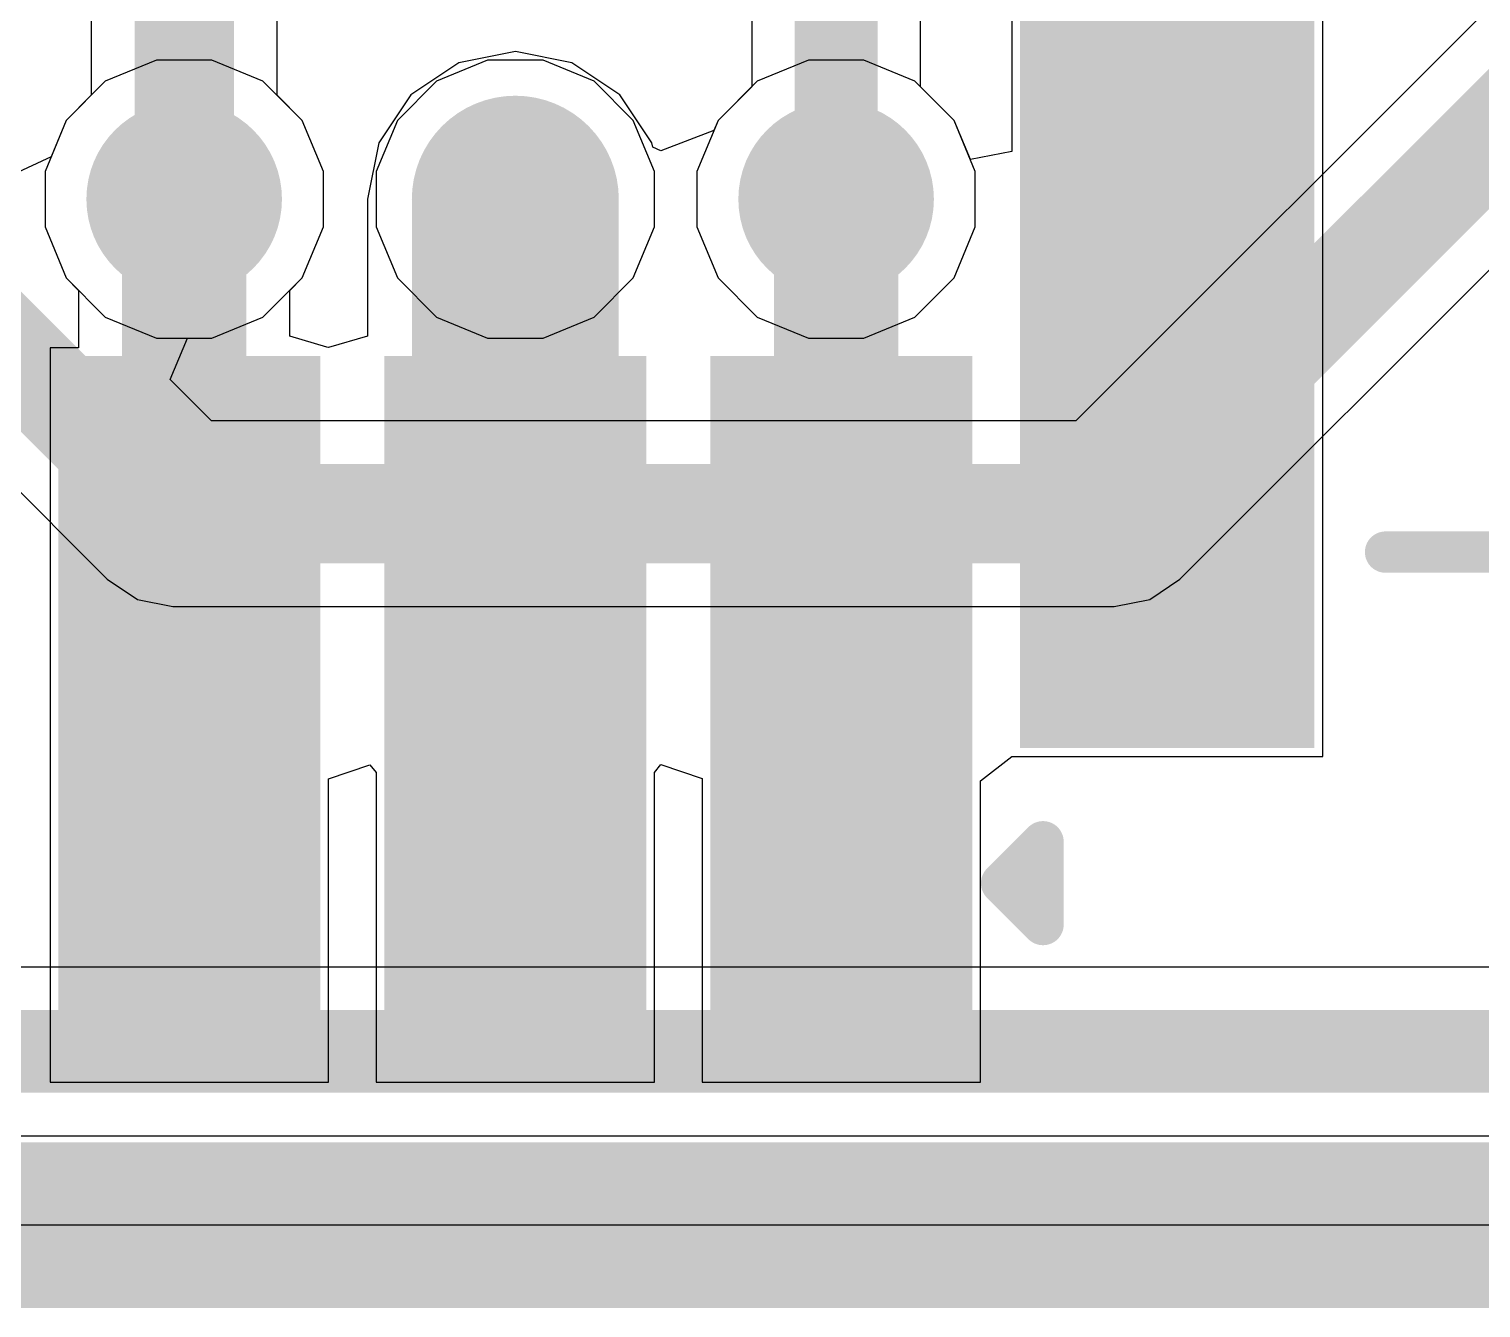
# Model space of a CAD drawing. Header units: inches. Extents: x -4.4 to 45.3, y -0.3 to 53.7.
# Drawn here: x 16.153 to 20.607, y -0.254 to 3.672 of the extents above; entities that cross this region are included whole.
import ezdxf

# ---------------------------------------------------------------- set-up
doc = ezdxf.new("R2010")
doc.units = ezdxf.units.IN
for name, color, linetype in [('Board Outline', 76, 'Continuous'), ('Bottom Layer', 5, 'Continuous'), ('Signal_1', 16, 'Continuous'), ('Signal_2', 76, 'Continuous'), ('Top Layer', 1, 'Continuous'), ('Top Overlay', 2, 'Continuous'), ('Top Paste', 8, 'Continuous'), ('Top Solder', 216, 'Continuous'), ('Via Holes', 16, 'Continuous')]:
    doc.layers.add(name, color=color, linetype=linetype)

# ---------------------------------------------------------------- blocks, each defined once
blk = doc.blocks.new('SFW5R_1STE1LF_26')
at = {"layer": 'Top Layer'}
for points in [[(-2.3, 2.05), (-1.7, 2.05), (-1.7, 0.05), (-2.3, 0.05)], [(-1.3, 2.05), (-0.7, 2.05), (-0.7, 0.05), (-1.3, 0.05)], [(-0.3, 2.05), (0.3, 2.05), (0.3, 0.05), (-0.3, 0.05)], [(-3.35, 1.05), (-2.65, 1.05), (-2.65, -3.15), (-3.35, -3.15)]]:
    blk.add_hatch(color=1, dxfattribs=at).paths.add_polyline_path(points)
at = {"layer": 'Top Paste'}
for points in [[(-2.3, 2.05), (-1.7, 2.05), (-1.7, 0.05), (-2.3, 0.05)], [(-1.3, 2.05), (-0.7, 2.05), (-0.7, 0.05), (-1.3, 0.05)], [(-0.3, 2.05), (0.3, 2.05), (0.3, 0.05), (-0.3, 0.05)], [(-3.35, 1.05), (-2.65, 1.05), (-2.65, -3.15), (-3.35, -3.15)]]:
    blk.add_hatch(color=8, dxfattribs=at).paths.add_polyline_path(points)
at = {"layer": 'Top Solder'}
for points in [[(-2.4016, 2.1516), (-1.5984, 2.1516), (-1.5984, -0.0516), (-2.4016, -0.0516)], [(-1.4016, 2.1516), (-0.5984, 2.1516), (-0.5984, -0.0516), (-1.4016, -0.0516)], [(-0.4016, 2.1516), (0.4016, 2.1516), (0.4016, -0.0516), (-0.4016, -0.0516)], [(-3.4516, 1.1516), (-2.5484, 1.1516), (-2.5484, -3.2516), (-3.4516, -3.2516)]]:
    blk.add_hatch(color=216, dxfattribs=at).paths.add_polyline_path(points)
at = {"layer": 'Top Overlay'}
for points in [[(-2.619, 1.6932, 0.127, 0.127, 0), (-2.619, 1.4392, 0.127, 0.127, 0)], [(-2.492, 1.5662, 0.127, 0.127, 0), (-2.619, 1.6932, 0.127, 0.127, 0)], [(-2.492, 1.5662, 0.127, 0.127, 0), (-2.619, 1.4392, 0.127, 0.127, 0)], [(-3.67, 0.55, 0.127, 0.127, 0), (-4.8, 0.55, 0.127, 0.127, 0)]]:
    blk.add_lwpolyline(points, format="xyseb", dxfattribs=at)
for points in [[(-2.6507, 1.6932, 0.0635, 0.0635, 1), (-2.5872, 1.6932, 0.0635, 0.0635, 1)], [(-2.6507, 1.6932, 0.0635, 0.0635, 1), (-2.5872, 1.6932, 0.0635, 0.0635, 1)], [(-2.5237, 1.5662, 0.0635, 0.0635, 1), (-2.4602, 1.5662, 0.0635, 0.0635, 1)], [(-2.5237, 1.5662, 0.0635, 0.0635, 1), (-2.4602, 1.5662, 0.0635, 0.0635, 1)], [(-2.6507, 1.4392, 0.0635, 0.0635, 1), (-2.5872, 1.4392, 0.0635, 0.0635, 1)], [(-2.6507, 1.4392, 0.0635, 0.0635, 1), (-2.5872, 1.4392, 0.0635, 0.0635, 1)], [(-3.7018, 0.55, 0.0635, 0.0635, 1), (-3.6383, 0.55, 0.0635, 0.0635, 1)]]:
    blk.add_lwpolyline(points, format="xyseb", close=True, dxfattribs=at)

msp = doc.modelspace()

# ---------------------------------------------------------------- hatches: boundary and pattern name
at = {"layer": 'Bottom Layer'}
h = msp.add_hatch(color=5, dxfattribs=at)
edge = h.paths.add_edge_path()
edge.add_arc((16.6286, 3.1496), 0.3, 0, 360)
h = msp.add_hatch(color=5, dxfattribs=at)
edge = h.paths.add_edge_path()
edge.add_arc((17.6446, 3.1496), 0.3, 0, 360)
h = msp.add_hatch(color=5, dxfattribs=at)
edge = h.paths.add_edge_path()
edge.add_arc((18.6288, 3.1496), 0.3, 0, 360)
at = {"layer": 'Signal_1'}
h = msp.add_hatch(color=16, dxfattribs=at)
edge = h.paths.add_edge_path()
edge.add_arc((16.6286, 3.1496), 0.3, 0, 360)
h = msp.add_hatch(color=16, dxfattribs=at)
edge = h.paths.add_edge_path()
edge.add_arc((17.6446, 3.1496), 0.3, 0, 360)
h = msp.add_hatch(color=16, dxfattribs=at)
edge = h.paths.add_edge_path()
edge.add_arc((18.6288, 3.1496), 0.3, 0, 360)
at = {"layer": 'Signal_2'}
h = msp.add_hatch(color=76, dxfattribs=at)
edge = h.paths.add_edge_path()
edge.add_arc((16.6286, 3.1496), 0.3, 0, 360)
h = msp.add_hatch(color=76, dxfattribs=at)
edge = h.paths.add_edge_path()
edge.add_arc((17.6446, 3.1496), 0.3, 0, 360)
h = msp.add_hatch(color=76, dxfattribs=at)
edge = h.paths.add_edge_path()
edge.add_arc((18.6288, 3.1496), 0.3, 0, 360)
at = {"layer": 'Top Layer'}
h = msp.add_hatch(color=1, dxfattribs=at)
edge = h.paths.add_edge_path()
edge.add_arc((16.6286, 3.1496), 0.3, 0, 360)
h = msp.add_hatch(color=1, dxfattribs=at)
edge = h.paths.add_edge_path()
edge.add_arc((17.6446, 3.1496), 0.3, 0, 360)
h = msp.add_hatch(color=1, dxfattribs=at)
edge = h.paths.add_edge_path()
edge.add_arc((18.6288, 3.1496), 0.3, 0, 360)
at = {"layer": 'Via Holes'}
h = msp.add_hatch(color=7, dxfattribs=at)
edge = h.paths.add_edge_path()
edge.add_arc((16.6286, 3.1496), 0.15, 0, 360)
h = msp.add_hatch(color=7, dxfattribs=at)
edge = h.paths.add_edge_path()
edge.add_arc((17.6446, 3.1496), 0.15, 0, 360)
h = msp.add_hatch(color=7, dxfattribs=at)
edge = h.paths.add_edge_path()
edge.add_arc((18.6288, 3.1496), 0.15, 0, 360)

# ---------------------------------------------------------------- linework, layer by layer
at = {"layer": 'Board Outline'}
msp.add_lwpolyline([(0, 0, 0.508, 0.508, 0), (45.0088, 0, 0.508, 0.508, 0)], format="xyseb", dxfattribs=at)
at = {"layer": 'Bottom Layer'}
for p, q in [((22.3538, 5.4592), (19.3638, 2.4693)), ((19.6832, 1.983), (22.6732, 4.9729)), ((16.3437, 4.9445), (16.3437, 3.4686)), ((16.9134, 3.4686), (16.9134, 4.8265)), ((17.5596, 3.5766), (17.4027, 3.5116)), ((17.7295, 3.5766), (17.5596, 3.5766)), ((17.8864, 3.5116), (17.7295, 3.5766)), ((18.5439, 3.5766), (18.3869, 3.5116)), ((18.7137, 3.5766), (18.5439, 3.5766)), ((18.8707, 3.5116), (18.7137, 3.5766)), ((17.4027, 3.5116), (17.2826, 3.3915)), ((18.0065, 3.3915), (17.8864, 3.5116)), ((18.3869, 3.5116), (18.2668, 3.3915)), ((18.9908, 3.3915), (18.8707, 3.5116)), ((16.3437, 3.4686), (16.2666, 3.3915)), ((16.9905, 3.3915), (16.9134, 3.4686)), ((16.2666, 3.3915), (16.2201, 3.2793)), ((17.0556, 3.2345), (16.9905, 3.3915)), ((17.2826, 3.3915), (17.2176, 3.2345)), ((18.0716, 3.2345), (18.0065, 3.3915)), ((18.2668, 3.3915), (18.2018, 3.2345)), ((19.0558, 3.2345), (18.9908, 3.3915)), ((16.2201, 3.2793), (16.1037, 3.2253)), ((17.0556, 3.0647), (17.0556, 3.2345)), ((17.2176, 3.2345), (17.2176, 3.0647)), ((18.0716, 3.0647), (18.0716, 3.2345)), ((18.2018, 3.2345), (18.2018, 3.0647)), ((19.0558, 3.0647), (19.0558, 3.2345)), ((16.9905, 2.9077), (17.0556, 3.0647)), ((17.2176, 3.0647), (17.2826, 2.9077)), ((18.0065, 2.9077), (18.0716, 3.0647)), ((18.2018, 3.0647), (18.2668, 2.9077)), ((18.9908, 2.9077), (19.0558, 3.0647)), ((16.8704, 2.7876), (16.9905, 2.9077)), ((17.2826, 2.9077), (17.4027, 2.7876)), ((17.8864, 2.7876), (18.0065, 2.9077)), ((18.2668, 2.9077), (18.3869, 2.7876)), ((18.8707, 2.7876), (18.9908, 2.9077)), ((16.7135, 2.7226), (16.8704, 2.7876)), ((17.4027, 2.7876), (17.5596, 2.7226)), ((17.7295, 2.7226), (17.8864, 2.7876)), ((18.3869, 2.7876), (18.5439, 2.7226)), ((18.7137, 2.7226), (18.8707, 2.7876)), ((15.6532, 2.7226), (16.3928, 1.983)), ((16.5859, 2.5956), (16.6385, 2.7226)), ((16.6385, 2.7226), (16.7135, 2.7226)), ((17.5596, 2.7226), (17.7295, 2.7226)), ((18.5439, 2.7226), (18.7137, 2.7226)), ((16.7123, 2.4693), (16.5859, 2.5956)), ((19.3638, 2.4693), (16.7123, 2.4693)), ((16.3928, 1.983), (16.3928, 1.983)), ((16.3928, 1.983), (16.4852, 1.9212)), ((19.5908, 1.9212), (19.6832, 1.983)), ((16.4852, 1.9212), (16.5943, 1.8995)), ((19.4818, 1.8995), (19.5908, 1.9212)), ((16.5943, 1.8995), (16.5943, 1.8995)), ((16.5943, 1.8995), (19.4818, 1.8995)), ((19.4818, 1.8995), (19.4818, 1.8995)), ((45.0088, 0), (0, 0))]:
    msp.add_line(p, q, dxfattribs=at)
for points in [[(19.4818, 2.1844, 0.3048, 0.3048, 0), (22.5552, 5.2578, 0.3048, 0.3048, 0)], [(16.6286, 3.1496, 0.3048, 0.3048, 0), (16.6286, 4.9445, 0.3048, 0.3048, 0)], [(15.6291, 3.1496, 0.3048, 0.3048, 0), (16.5943, 2.1844, 0.3048, 0.3048, 0)], [(16.5943, 2.1844, 0.3048, 0.3048, 0), (19.4818, 2.1844, 0.3048, 0.3048, 0)]]:
    msp.add_lwpolyline(points, format="xyseb", dxfattribs=at)
for points in [[(16.5524, 3.1496, 0.1524, 0.1524, 1), (16.7048, 3.1496, 0.1524, 0.1524, 1)], [(16.5181, 2.1844, 0.1524, 0.1524, 1), (16.6705, 2.1844, 0.1524, 0.1524, 1)], [(16.5181, 2.1844, 0.1524, 0.1524, 1), (16.6705, 2.1844, 0.1524, 0.1524, 1)], [(19.4056, 2.1844, 0.1524, 0.1524, 1), (19.558, 2.1844, 0.1524, 0.1524, 1)], [(19.4056, 2.1844, 0.1524, 0.1524, 1), (19.558, 2.1844, 0.1524, 0.1524, 1)]]:
    msp.add_lwpolyline(points, format="xyseb", close=True, dxfattribs=at)
at = {"layer": 'Signal_1'}
for p, q in [((18.3698, 4.0746), (18.3698, 3.4945)), ((18.8878, 3.4945), (18.8878, 3.9673)), ((16.5436, 3.5766), (16.3867, 3.5116)), ((16.7135, 3.5766), (16.5436, 3.5766)), ((16.8704, 3.5116), (16.7135, 3.5766)), ((16.3867, 3.5116), (16.2666, 3.3915)), ((16.9905, 3.3915), (16.8704, 3.5116)), ((18.3698, 3.4945), (18.2668, 3.3915)), ((18.9908, 3.3915), (18.8878, 3.4945)), ((16.2666, 3.3915), (16.2016, 3.2345)), ((17.0556, 3.2345), (16.9905, 3.3915)), ((18.2668, 3.3915), (18.2018, 3.2345)), ((19.0558, 3.2345), (18.9908, 3.3915)), ((16.2016, 3.2345), (16.2016, 3.0647)), ((17.0556, 3.0647), (17.0556, 3.2345)), ((18.2018, 3.2345), (18.2018, 3.0647)), ((19.0558, 3.0647), (19.0558, 3.2345)), ((16.2016, 3.0647), (16.2666, 2.9077)), ((16.9905, 2.9077), (17.0556, 3.0647)), ((18.2018, 3.0647), (18.2668, 2.9077)), ((18.9908, 2.9077), (19.0558, 3.0647)), ((16.2666, 2.9077), (16.3867, 2.7876)), ((16.8704, 2.7876), (16.9905, 2.9077)), ((18.2668, 2.9077), (18.3869, 2.7876)), ((18.8707, 2.7876), (18.9908, 2.9077)), ((16.3867, 2.7876), (16.5436, 2.7226)), ((16.7135, 2.7226), (16.8704, 2.7876)), ((18.3869, 2.7876), (18.5439, 2.7226)), ((18.7137, 2.7226), (18.8707, 2.7876)), ((16.5436, 2.7226), (16.7135, 2.7226)), ((18.5439, 2.7226), (18.7137, 2.7226)), ((21.9828, 0.7924), (11.4627, 0.7924)), ((5.5118, 0.2744), (41.91, 0.2744)), ((45.0088, 0), (0, 0))]:
    msp.add_line(p, q, dxfattribs=at)
for points in [[(18.6288, 3.1496, 0.254, 0.254, 0), (18.6288, 4.0746, 0.254, 0.254, 0)], [(5.5118, 0.5334, 0.254, 0.254, 0), (41.91, 0.5334, 0.254, 0.254, 0)]]:
    msp.add_lwpolyline(points, format="xyseb", dxfattribs=at)
msp.add_lwpolyline([(18.5653, 3.1496, 0.127, 0.127, 1), (18.6923, 3.1496, 0.127, 0.127, 1)], format="xyseb", close=True, dxfattribs=at)
at = {"layer": 'Signal_2'}
for p, q in [((16.5436, 3.5766), (16.3867, 3.5116)), ((16.7135, 3.5766), (16.5436, 3.5766)), ((16.8704, 3.5116), (16.7135, 3.5766)), ((18.5439, 3.5766), (18.3869, 3.5116)), ((18.7137, 3.5766), (18.5439, 3.5766)), ((18.8707, 3.5116), (18.7137, 3.5766)), ((16.3867, 3.5116), (16.2666, 3.3915)), ((16.9905, 3.3915), (16.8704, 3.5116)), ((18.3869, 3.5116), (18.2668, 3.3915)), ((18.9908, 3.3915), (18.8707, 3.5116)), ((16.2666, 3.3915), (16.2016, 3.2345)), ((17.0556, 3.2345), (16.9905, 3.3915)), ((18.2668, 3.3915), (18.2018, 3.2345)), ((19.0558, 3.2345), (18.9908, 3.3915)), ((16.2016, 3.2345), (16.2016, 3.0647)), ((17.0556, 3.0647), (17.0556, 3.2345)), ((18.2018, 3.2345), (18.2018, 3.0647)), ((19.0558, 3.0647), (19.0558, 3.2345)), ((16.2016, 3.0647), (16.2666, 2.9077)), ((16.9905, 2.9077), (17.0556, 3.0647)), ((18.2018, 3.0647), (18.2668, 2.9077)), ((18.9908, 2.9077), (19.0558, 3.0647)), ((16.2666, 2.9077), (16.3867, 2.7876)), ((16.8704, 2.7876), (16.9905, 2.9077)), ((18.2668, 2.9077), (18.3869, 2.7876)), ((18.8707, 2.7876), (18.9908, 2.9077)), ((16.3867, 2.7876), (16.5436, 2.7226)), ((16.7135, 2.7226), (16.8704, 2.7876)), ((18.3869, 2.7876), (18.5439, 2.7226)), ((18.7137, 2.7226), (18.8707, 2.7876)), ((16.5436, 2.7226), (16.7135, 2.7226)), ((18.5439, 2.7226), (18.7137, 2.7226)), ((45.0088, 0), (0, 0))]:
    msp.add_line(p, q, dxfattribs=at)
at = {"layer": 'Top Layer'}
for p, q in [((19.1676, 5.8932), (19.1676, 3.2964)), ((20.1216, 1.4392), (20.1216, 5.8932)), ((16.5436, 3.5766), (16.3867, 3.5116)), ((16.7135, 3.5766), (16.5436, 3.5766)), ((16.8704, 3.5116), (16.7135, 3.5766)), ((17.4711, 3.5683), (17.3241, 3.4701)), ((17.6446, 3.6028), (17.4711, 3.5683)), ((17.818, 3.5683), (17.6446, 3.6028)), ((17.965, 3.4701), (17.818, 3.5683)), ((18.5439, 3.5766), (18.3869, 3.5116)), ((18.7137, 3.5766), (18.5439, 3.5766)), ((18.8707, 3.5116), (18.7137, 3.5766)), ((16.3867, 3.5116), (16.2666, 3.3915)), ((16.9905, 3.3915), (16.8704, 3.5116)), ((18.3869, 3.5116), (18.2668, 3.3915)), ((18.9908, 3.3915), (18.8707, 3.5116)), ((17.3241, 3.4701), (17.2258, 3.323)), ((18.0633, 3.323), (17.965, 3.4701)), ((16.2666, 3.3915), (16.2016, 3.2345)), ((17.0556, 3.2345), (16.9905, 3.3915)), ((18.2668, 3.3915), (18.2539, 3.3604)), ((19.0406, 3.2711), (18.9908, 3.3915)), ((18.2539, 3.3604), (18.0905, 3.2978)), ((17.2258, 3.323), (17.1913, 3.1496)), ((18.066, 3.3094), (18.0633, 3.323)), ((18.0905, 3.2978), (18.066, 3.3094)), ((19.1676, 3.2964), (19.0406, 3.2711)), ((16.2016, 3.2345), (16.2016, 3.0647)), ((17.0556, 3.0647), (17.0556, 3.2345)), ((17.1913, 3.1496), (17.1913, 2.7295)), ((16.2016, 3.0647), (16.2666, 2.9077)), ((16.9905, 2.9077), (17.0556, 3.0647)), ((16.2666, 2.9077), (16.3048, 2.8695)), ((16.9523, 2.8695), (16.9905, 2.9077)), ((16.3048, 2.8695), (16.3048, 2.6932)), ((16.9523, 2.7292), (16.9523, 2.8695)), ((17.0661, 2.6949), (16.9523, 2.7292)), ((17.1913, 2.7295), (17.071, 2.6947)), ((16.3048, 2.6932), (16.2176, 2.6932)), ((16.2176, 2.6932), (16.2176, 0.4392)), ((17.071, 2.6947), (17.0661, 2.6949)), ((19.0716, 1.3644), (19.1676, 1.4392)), ((19.1676, 1.4392), (19.1986, 1.4392)), ((19.1986, 1.4392), (20.1216, 1.4392)), ((17.0716, 1.3699), (17.1986, 1.4136)), ((17.1986, 1.4136), (17.2176, 1.3892)), ((17.2176, 1.3892), (17.2176, 0.4392)), ((18.0716, 1.3901), (18.0906, 1.4144)), ((18.0716, 0.4392), (18.0716, 1.3901)), ((18.0906, 1.4144), (18.2176, 1.3708)), ((17.0716, 0.4392), (17.0716, 1.3699)), ((18.2176, 1.3708), (18.2176, 0.4392)), ((19.0716, 0.4392), (19.0716, 1.3644)), ((16.2176, 0.4392), (17.0716, 0.4392)), ((17.2176, 0.4392), (18.0716, 0.4392)), ((18.2176, 0.4392), (19.0716, 0.4392)), ((45.0088, 0), (0, 0))]:
    msp.add_line(p, q, dxfattribs=at)
for points in [[(17.6446, 1.5487, 0.635, 0.635, 0), (17.6446, 3.1496, 0.635, 0.635, 0)], [(16.6285, 1.5322, 0.381, 0.381, 0), (16.6285, 3.175, 0.381, 0.381, 0)], [(18.6288, 1.5322, 0.381, 0.381, 0), (18.6288, 3.1496, 0.381, 0.381, 0)]]:
    msp.add_lwpolyline(points, format="xyseb", dxfattribs=at)
for points in [[(17.4858, 3.1496, 0.3175, 0.3175, 1), (17.8033, 3.1496, 0.3175, 0.3175, 1)], [(16.5333, 3.175, 0.1905, 0.1905, 1), (16.7238, 3.175, 0.1905, 0.1905, 1)], [(18.5335, 3.1496, 0.1905, 0.1905, 1), (18.724, 3.1496, 0.1905, 0.1905, 1)], [(17.4858, 1.5487, 0.3175, 0.3175, 1), (17.8033, 1.5487, 0.3175, 0.3175, 1)], [(16.5333, 1.5322, 0.1905, 0.1905, 1), (16.7238, 1.5322, 0.1905, 0.1905, 1)], [(18.5335, 1.5322, 0.1905, 0.1905, 1), (18.724, 1.5322, 0.1905, 0.1905, 1)]]:
    msp.add_lwpolyline(points, format="xyseb", close=True, dxfattribs=at)

# ---------------------------------------------------------------- block references
at = {"rotation": 180}
msp.add_blockref('SFW5R_1STE1LF_26', (16.6446, 2.6162), dxfattribs=at)

doc.saveas('drawing.dxf')
